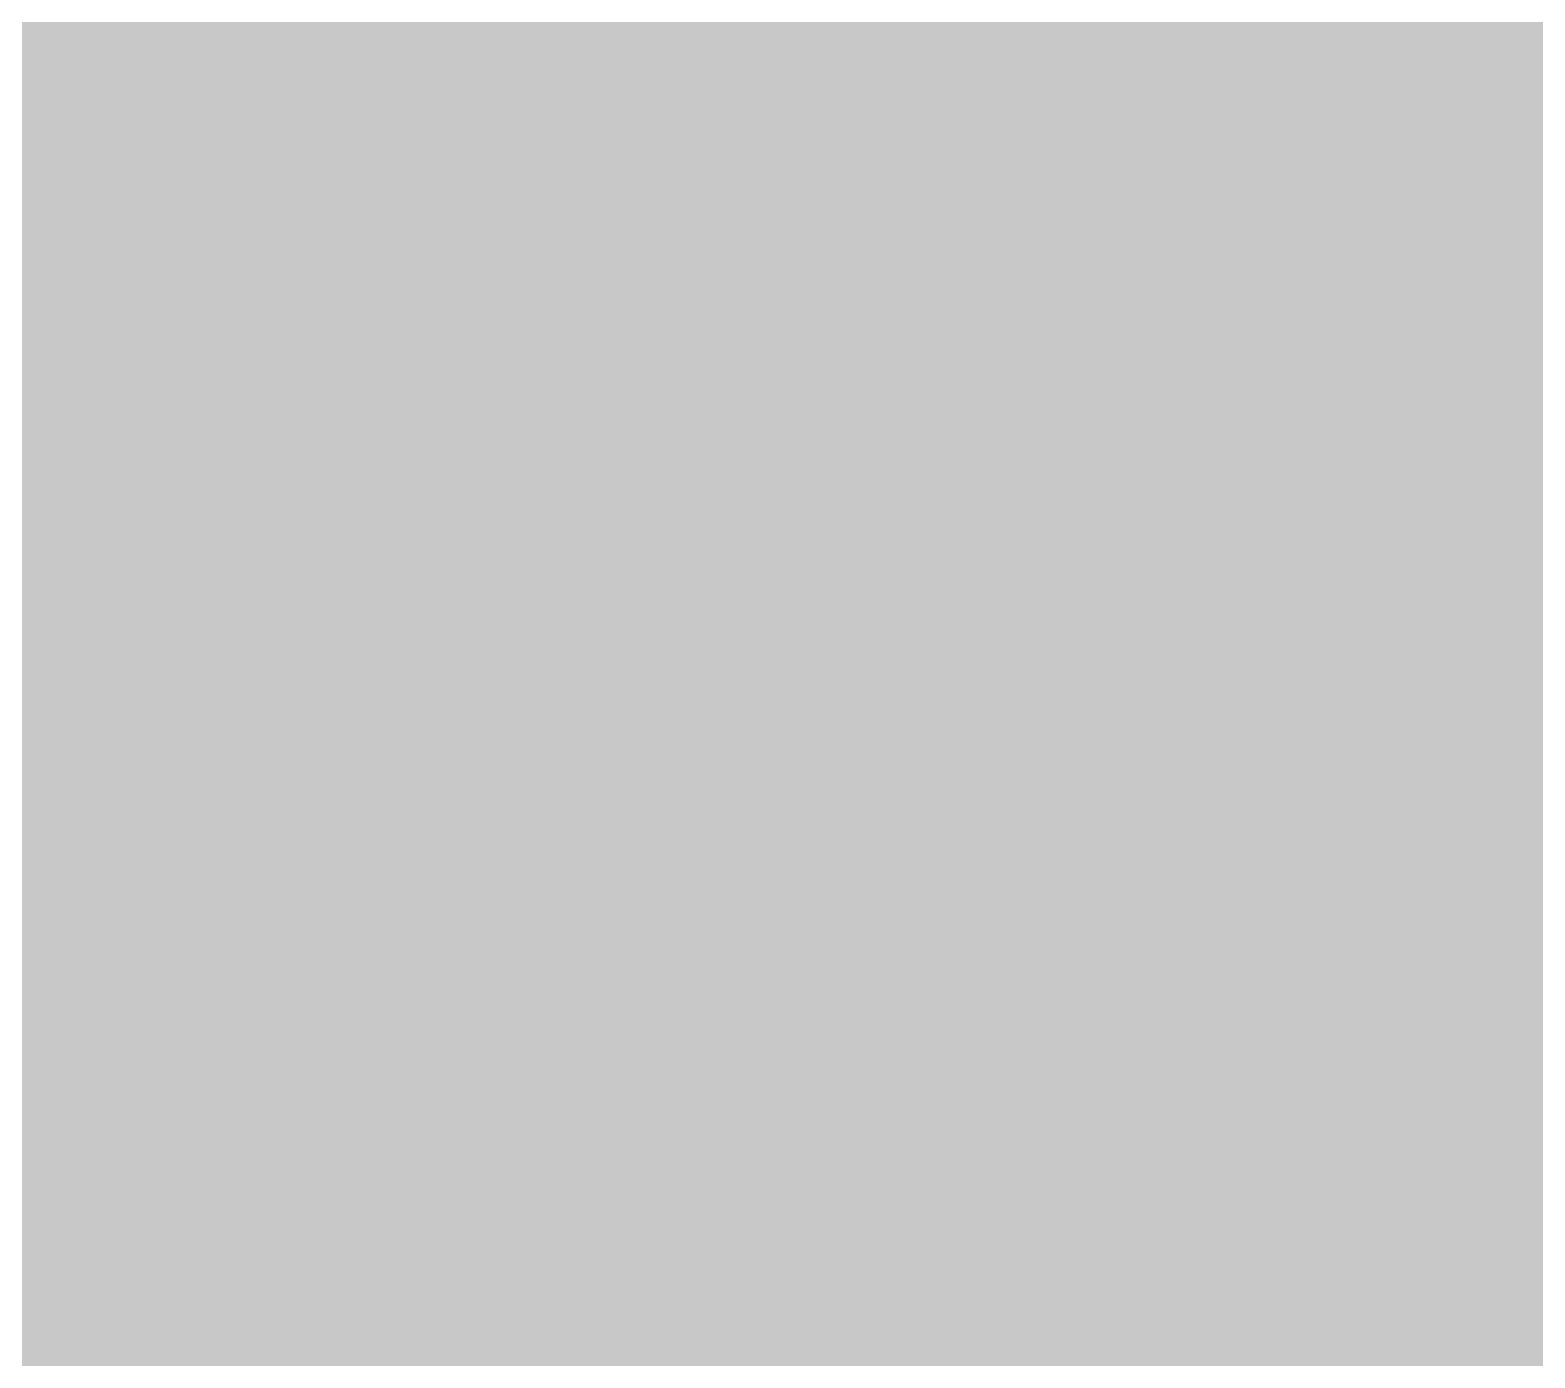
# Model space of a CAD drawing. Header units: millimetres. Extents: x -0.5 to 77.7, y -66.2 to -6.
# Drawn here: x 49.187 to 49.2713, y -23.4674 to -23.393 of the extents above; entities that cross this region are included whole.
import ezdxf

# ---------------------------------------------------------------- set-up
doc = ezdxf.new("R2010")
doc.units = ezdxf.units.MM
doc.header["$MEASUREMENT"] = 0
doc.layers.add('Inner1', color=7, linetype='Continuous', true_color=0x999966)
doc.layers.add('Top-Silkscreen-Layer', color=7, linetype='Continuous', true_color=0xffcc00)

msp = doc.modelspace()

# ---------------------------------------------------------------- hatches: boundary and pattern name
at = {"layer": 'Inner1'}
msp.add_hatch(color=256, dxfattribs=at).paths.add_polyline_path([(77.239014, -6.454153), (77.239014, -65.681991), (-0.02286, -65.681991), (-0.02286, -6.454153)])
at = {"layer": 'Top-Silkscreen-Layer'}
for points in [[(49.220219, -23.327673), (49.200763, -23.390551), (49.257564, -23.397127), (49.268771, -23.38345), (49.267184, -23.361741), (49.265596, -23.340039), (49.250217, -23.330222), (49.234837, -23.320405)], [(49.214612, -23.445287), (49.195949, -23.467383), (49.188272, -23.484402), (49.201798, -23.502084), (49.215323, -23.519766), (49.230843, -23.519766), (49.268098, -23.475102), (49.268098, -23.456983), (49.253347, -23.448229)]]:
    msp.add_hatch(color=256, dxfattribs=at).paths.add_polyline_path(points)

# ---------------------------------------------------------------- linework, layer by layer
at = {"layer": 'Top-Silkscreen-Layer', "const_width": 0.254001}
for points in [[(49.419502, -23.336383), (49.430589, -23.399341), (49.444222, -23.337701)], [(49.221356, -23.185225), (49.225883, -23.210109), (49.198991, -23.227231), (49.178379, -23.244359), (49.172423, -23.231535), (49.160224, -23.212979), (49.153989, -23.20724), (49.166136, -23.185705), (49.178284, -23.16417), (49.19694, -23.173325)], [(49.105239, -23.299402), (49.087434, -23.336266), (49.0706, -23.301856)], [(49.220219, -23.327673), (49.200763, -23.390551), (49.257564, -23.397127), (49.268771, -23.38345), (49.267184, -23.361741), (49.265596, -23.340039), (49.250217, -23.330222), (49.234837, -23.320405)], [(49.111666, -23.409289), (49.122734, -23.417591), (49.115349, -23.430518), (49.078487, -23.456684), (49.066492, -23.438092), (49.058643, -23.419492), (49.069286, -23.4065)], [(49.306275, -23.451368), (49.304674, -23.507299), (49.368098, -23.475102), (49.368098, -23.456983), (49.353347, -23.448229)], [(49.214612, -23.445287), (49.195949, -23.467383), (49.188272, -23.484402), (49.201798, -23.502084), (49.215323, -23.519766), (49.230843, -23.519766), (49.268098, -23.475102), (49.268098, -23.456983), (49.253347, -23.448229)], [(49.109011, -23.521602), (49.122423, -23.532817), (49.114517, -23.546654), (49.092362, -23.568946), (49.078106, -23.577401), (49.068124, -23.558619), (49.069121, -23.518011)], [(49.214244, -23.563739), (49.200794, -23.582412), (49.193701, -23.598142), (49.203328, -23.616298), (49.212955, -23.634453), (49.229655, -23.634453), (49.268098, -23.5956)], [(49.309373, -23.567074), (49.298515, -23.587291), (49.292609, -23.600349), (49.303195, -23.617397), (49.31378, -23.634453), (49.330068, -23.634453), (49.368098, -23.597982)], [(49.421851, -23.684215), (49.413152, -23.723411), (49.448343, -23.697557)], [(49.415685, -23.574961), (49.409081, -23.599329), (49.410599, -23.614382), (49.427553, -23.614382), (49.44861, -23.581407)]]:
    msp.add_lwpolyline(points, close=True, dxfattribs=at)
for points in [[(49.307233, -23.102596), (49.309989, -23.188953), (49.327477, -23.20901), (49.312599, -23.216081), (49.288101, -23.260949), (49.288101, -23.278144), (49.302623, -23.29), (49.322086, -23.301856), (49.331967, -23.321315), (49.293632, -23.35416), (49.286412, -23.3689), (49.30035, -23.389859), (49.314288, -23.410811), (49.328017, -23.410811), (49.354922, -23.398926), (49.368098, -23.387041), (49.368098, -23.364668), (49.368098, -23.342296), (49.3531, -23.333397), (49.351671, -23.295003), (49.353042, -23.217487), (49.358097, -23.180367)], [(49.13885, -23.638502), (49.157945, -23.555961), (49.142793, -23.536167), (49.157945, -23.519927), (49.173102, -23.503694), (49.173102, -23.481037), (49.173102, -23.458389), (49.157335, -23.439468), (49.141568, -23.420548), (49.150788, -23.412814), (49.163666, -23.40508), (49.16112, -23.331023), (49.160751, -23.298134), (49.174861, -23.28062), (49.181325, -23.266477), (49.196686, -23.281304), (49.21204, -23.296124), (49.231617, -23.296124), (49.269463, -23.257017)]]:
    msp.add_lwpolyline(points, dxfattribs=at)

doc.saveas('drawing.dxf')
